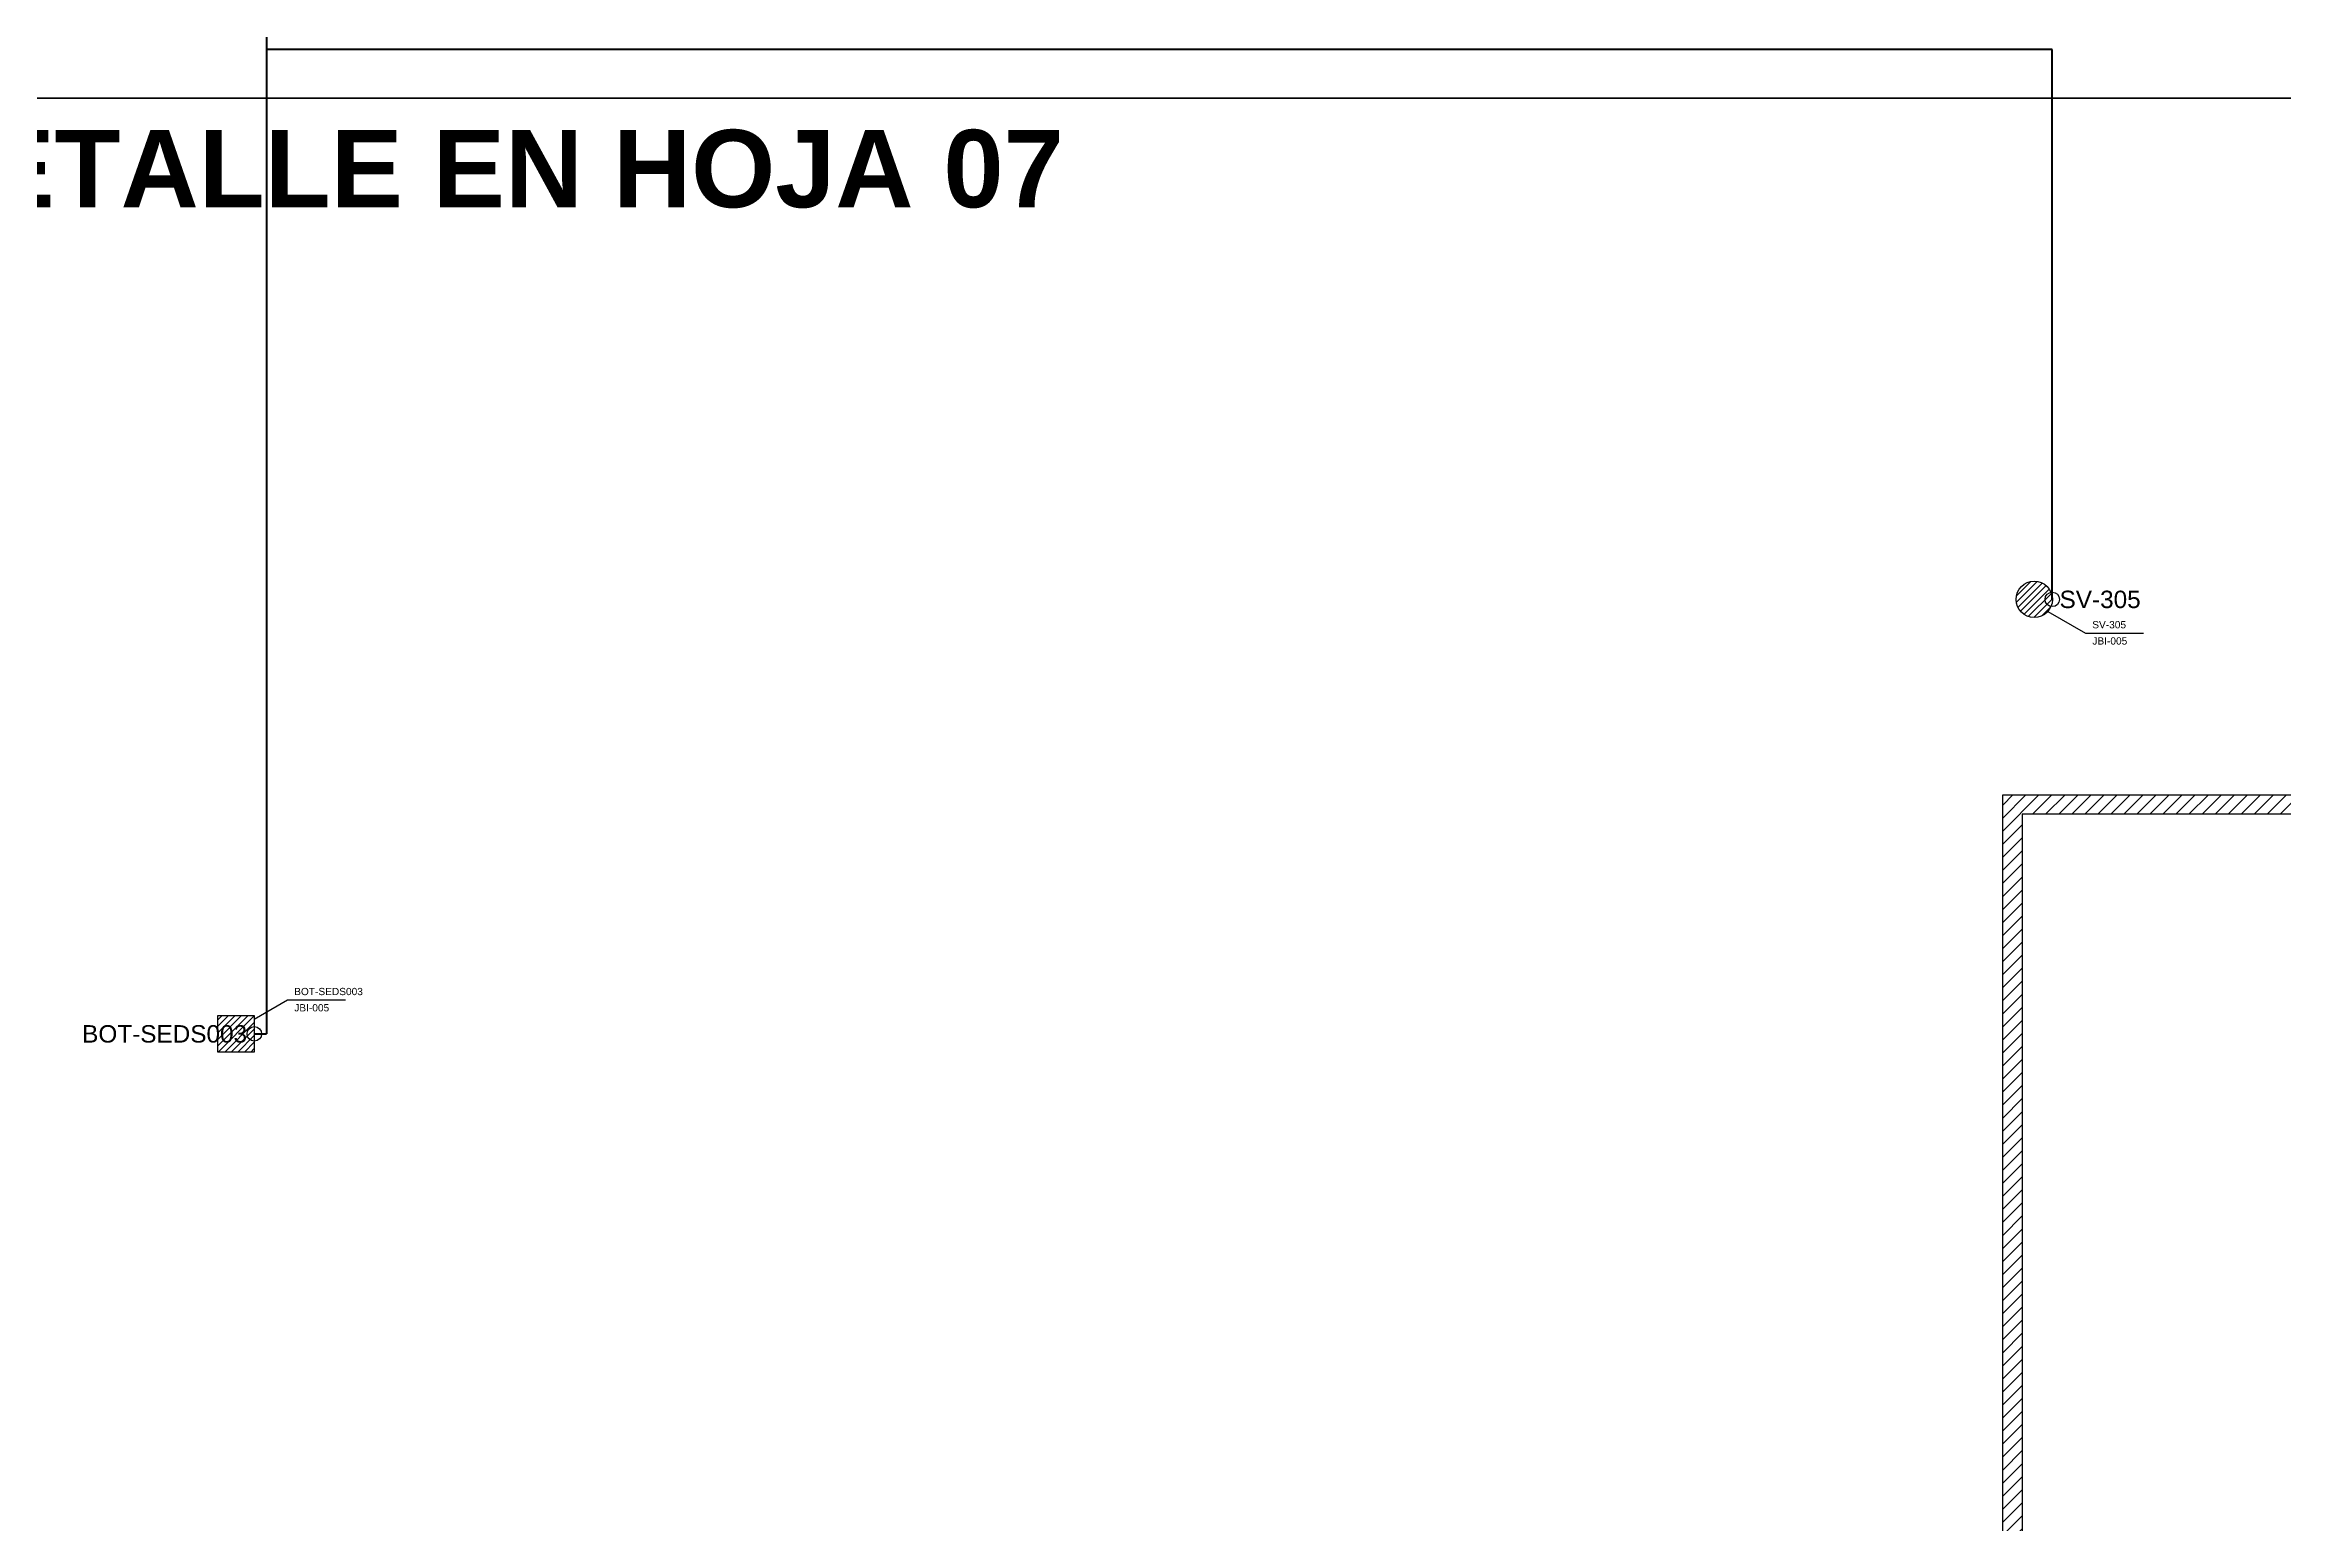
# Model space of a CAD drawing. Header units: metres. Extents: x 0 to 191, y 0 to 87.
# Drawn here: x 127.56 to 150.7, y 38.27 to 53.55 of the extents above; entities that cross this region are included whole.
import ezdxf
from ezdxf.enums import TextEntityAlignment as Align

# ---------------------------------------------------------------- set-up
doc = ezdxf.new("R2010")
doc.units = ezdxf.units.M
for name, color, linetype, lineweight, true_color in [('CANALIZACIONES', 178, 'Continuous', 25, 0x000000), ('CANALIZACIONES ... ANALOGAS', 5, 'Continuous', 50, 0x0000ff), ('CANALIZACIONES ... BANCO', 30, 'Continuous', 25, 0xff7f00), ('CANALIZACIONES ... DIGITALES', 1, 'Continuous', 50, 0xff0000), ('INST', 5, 'Continuous', 25, 0x0000ff), ('vistas', 178, 'Continuous', 25, 0x000000)]:
    doc.layers.add(name, color=color, linetype=linetype, lineweight=lineweight, true_color=true_color)
doc.styles.add('textstyle130', font='')
doc.styles.add('textstyle131', font='')
doc.styles.add('textstyle132', font='')
doc.styles.add('textstyle133', font='')
doc.styles.add('textstyle138', font='')
doc.styles.add('textstyle139', font='')
doc.styles.add('textstyle434', font='')
doc.styles.add('textstyle435', font='')
doc.styles.add('textstyle457', font='')
doc.styles.add('textstyle469', font='')
doc.styles.add('textstyle470', font='')
doc.styles.add('textstyle539', font='')
doc.styles.add('textstyle542', font='')
doc.styles.get('textstyle130').set_extended_font_data('Liberation Sans')
doc.styles.get('textstyle131').set_extended_font_data('Liberation Sans')
doc.styles.get('textstyle132').set_extended_font_data('Liberation Sans')
doc.styles.get('textstyle133').set_extended_font_data('Liberation Sans')
doc.styles.get('textstyle138').set_extended_font_data('Liberation Sans')
doc.styles.get('textstyle139').set_extended_font_data('Liberation Sans')
doc.styles.get('textstyle434').set_extended_font_data('Liberation Sans')
doc.styles.get('textstyle435').set_extended_font_data('Liberation Sans')
doc.styles.get('textstyle457').set_extended_font_data('Liberation Sans', bold=True)
doc.styles.get('textstyle469').set_extended_font_data('Liberation Sans')
doc.styles.get('textstyle470').set_extended_font_data('Liberation Sans')
doc.styles.get('textstyle539').set_extended_font_data('Liberation Sans')
doc.styles.get('textstyle542').set_extended_font_data('Liberation Sans')

# ---------------------------------------------------------------- blocks, each defined once
blk = doc.blocks.new('Inst_Elec_lin1')
at = {"layer": 'INST', "transparency": 33554687}
h = blk.add_hatch(dxfattribs=at)
h.set_pattern_fill('ANSI31', color=256, scale=0.015, style=0, pattern_type=0)
edge = h.paths.add_edge_path(flags=0)
edge.add_arc((0, 0), 0.188, 0, 360)
at = {"layer": 'INST'}
for p, q in [((0.14, -0.125), (0.53, -0.35)), ((0.53, -0.35), (1.13, -0.35))]:
    blk.add_line(p, q, dxfattribs=at)
blk.add_circle((0, 0), 0.188, dxfattribs=at)
for tag, p, style in [('Tag_inst', (0.6, -0.3), 'textstyle130'), ('Inst_EL', (0.601, -0.468), 'textstyle131')]:
    blk.add_attdef(tag, p, '', height=0.075, dxfattribs=dict(at, style=style))
blk = doc.blocks.new('Inst_Elec_sop')
at = {"layer": 'INST', "transparency": 33554687}
h = blk.add_hatch(dxfattribs=at)
h.set_pattern_fill('ANSI31', color=256, scale=0.015, style=0, pattern_type=0)
h.paths.add_polyline_path([(-0.188, -0.188), (-0.188, 0.188), (0.188, 0.188), (0.188, -0.188)], flags=0)
at = {"layer": 'INST'}
for p, q in [((0.188, 0.152), (0.53, 0.35)), ((0.53, 0.35), (1.13, 0.35)), ((-0.188, 0.188), (0.188, 0.188)), ((-0.188, -0.188), (-0.188, 0.188)), ((0.188, 0.188), (0.188, -0.188)), ((0.188, -0.188), (-0.188, -0.188))]:
    blk.add_line(p, q, dxfattribs=at)
for tag, p, style in [('Tag_inst', (0.6, 0.4), 'textstyle132'), ('Inst_EL', (0.601, 0.232), 'textstyle133')]:
    blk.add_attdef(tag, p, '', height=0.075, dxfattribs=dict(at, style=style))
blk = doc.blocks.new('NODO1')
at = {"layer": 'CANALIZACIONES'}
blk.add_circle((0, 0), 0.05, dxfattribs=at)
at = {"layer": 'CANALIZACIONES', "style": 'textstyle138'}
blk.add_attdef('dest', text='', height=0.12, dxfattribs=at).set_placement((0.05, 0), align=Align.MIDDLE_LEFT)
blk = doc.blocks.new('NODO2')
at = {"layer": 'CANALIZACIONES'}
blk.add_circle((0, 0), 0.05, dxfattribs=at)
at = {"layer": 'CANALIZACIONES', "style": 'textstyle139'}
blk.add_attdef('dest', text='', height=0.12, dxfattribs=at).set_placement((-0.05, 0), align=Align.MIDDLE_RIGHT)

msp = doc.modelspace()

# ---------------------------------------------------------------- hatches: boundary and pattern name
at = {"layer": 'CANALIZACIONES ... BANCO', "transparency": 33554687}
h = msp.add_hatch(dxfattribs=at)
h.set_pattern_fill('ANSI31', color=256, scale=0.03, style=0, pattern_type=0)
h.paths.add_polyline_path([(86.7, 29.2), (147.8, 29.2), (147.8, 45.8), (158.86, 45.8), (158.86, 45.6), (148, 45.6), (148, 29), (86.7, 29)], flags=0)

# ---------------------------------------------------------------- linework, layer by layer
at = {"layer": 'CANALIZACIONES ... BANCO'}
for p, q in [((147.8, 29.2), (147.8, 45.8)), ((147.8, 45.8), (158.86, 45.8)), ((158.86, 45.6), (148, 45.6)), ((148, 45.6), (148, 29))]:
    msp.add_line(p, q, dxfattribs=at)
at = {"layer": 'CANALIZACIONES ... DIGITALES'}
for p, q in [((129.852, 56.295), (129.852, 43.331)), ((148.313, 53.5), (129.852, 53.5)), ((148.313, 47.82), (148.313, 53.5)), ((129.726, 43.331, 3.67), (129.852, 43.331))]:
    msp.add_line(p, q, dxfattribs=at)
at = {"layer": 'vistas', "color": 16, "ltscale": 0.0001, "true_color": 0x800000}
for points in [[(111, 83), (151, 83), (151, 53), (111, 53), (111, 83)], [(111, 53), (151, 53), (151, 23), (111, 23), (111, 53)]]:
    msp.add_lwpolyline(points, dxfattribs=at)

# ---------------------------------------------------------------- block references
at = {"layer": 'CANALIZACIONES'}
ref = msp.add_blockref('NODO1', (148.313, 47.82), dxfattribs=dict(at, xscale=1.5, yscale=1.5))
ref.add_attrib('dest', 'SV-305', dxfattribs={"height": 0.18, "style": 'textstyle539'}).set_placement((148.388, 47.82), align=Align.MIDDLE_LEFT)
ref = msp.add_blockref('NODO2', (129.726, 43.331, 3.67), dxfattribs=dict(at, xscale=1.5, yscale=1.5))
ref.add_attrib('dest', 'BOT-SEDS003', dxfattribs={"height": 0.18, "style": 'textstyle542'}).set_placement((129.651, 43.331, 3.67), align=Align.MIDDLE_RIGHT)
at = {"layer": 'CANALIZACIONES ... ANALOGAS'}
ref = msp.add_blockref('Inst_Elec_sop', (129.538, 43.331, 3.67), dxfattribs=at)
ref.add_attrib('Tag_inst', 'BOT-SEDS003', (130.138, 43.731, 3.67), dxfattribs={"layer": 'INST', "height": 0.075, "style": 'textstyle469'})
ref.add_attrib('Inst_EL', 'JBI-005', (130.139, 43.563, 3.67), dxfattribs={"layer": 'INST', "height": 0.075, "style": 'textstyle470'})
at = {"layer": 'INST'}
ref = msp.add_blockref('Inst_Elec_lin1', (148.126, 47.82), dxfattribs=at)
ref.add_attrib('Tag_inst', 'SV-305', (148.726, 47.521), dxfattribs={"height": 0.075, "style": 'textstyle434'})
ref.add_attrib('Inst_EL', 'JBI-005', (148.727, 47.353), dxfattribs={"height": 0.075, "style": 'textstyle435'})

# ---------------------------------------------------------------- texts
at = {"layer": 'vistas', "color": 16, "true_color": 0x800000, "style": 'textstyle457'}
msp.add_text('VER DETALLE EN HOJA 07', height=0.8, dxfattribs=at).set_placement((130.797, 52.671), align=Align.TOP_CENTER)

doc.saveas('drawing.dxf')
